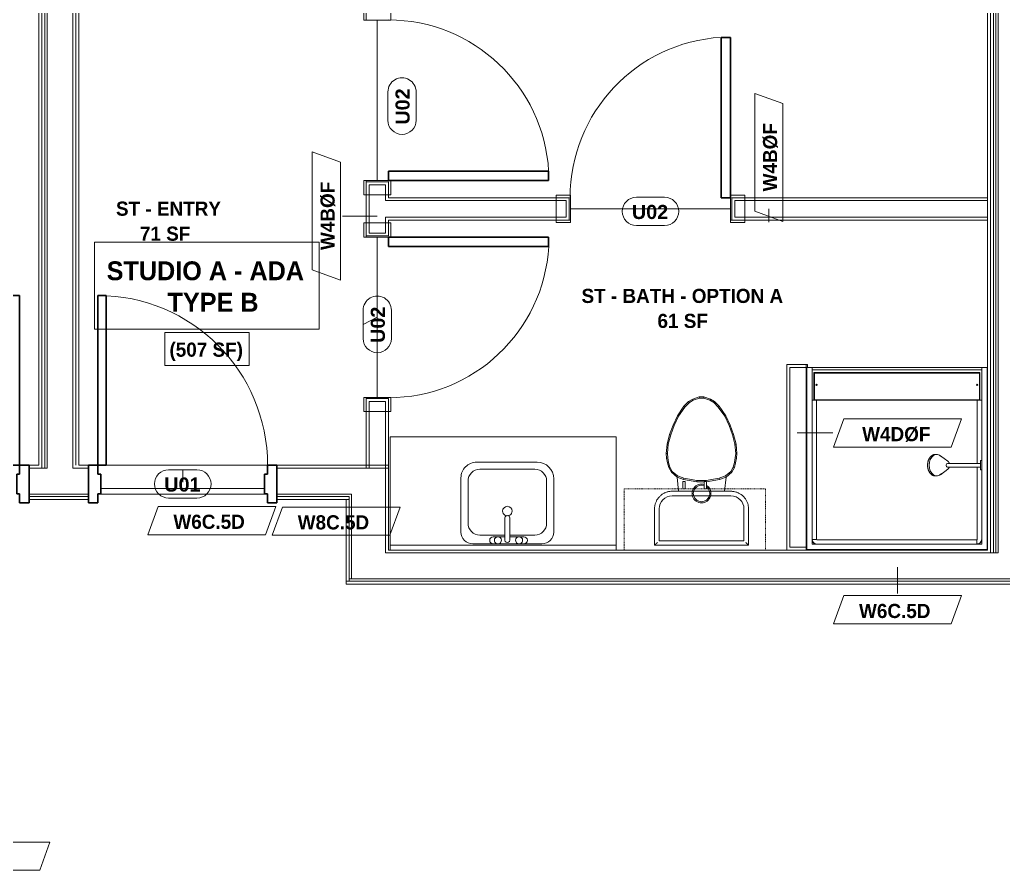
# Model space of a CAD drawing. Header units: inches. Extents: x -4058 to -1781, y 9814 to 12264.
# Drawn here: x -3145.4 to -2936.6, y 11657.4 to 11837.9 of the extents above; entities that cross this region are included whole.
import ezdxf

# ---------------------------------------------------------------- set-up
doc = ezdxf.new("R2010")
doc.units = ezdxf.units.IN
doc.header["$MEASUREMENT"] = 0
doc.linetypes.add('Dash', pattern=[0.25, 0.125, -0.125])
for name, color, linetype, lineweight in [('0-1', 7, 'Continuous', 5), ('0-3', 8, 'Continuous', 9), ('A-AREA-IDEN', 2, 'Continuous', 9), ('A-DOOR-1', 7, 'Continuous', 9), ('A-DOOR-2', 10, 'Continuous', 30), ('A-DOOR-3', 31, 'Continuous', 9), ('A-DOOR-4', 31, 'Continuous', 30), ('A-DOOR-FRAM-2', 10, 'Continuous', 30), ('A-DOOR-IDEN', 31, 'Continuous', 9), ('A-FLOR-1', 7, 'Continuous', 9), ('A-FLOR-2', 192, 'Continuous', 9), ('A-WALL', 113, 'Continuous', 18), ('A-WALL-2', 250, 'Continuous', 18), ('A-WALL-3', 113, 'Continuous', 9), ('A-WALL-IDEN', 211, 'Continuous', 9), ('I-WALL-1', 7, 'Continuous', 9), ('P-SANR-FIXT', 6, 'Continuous', 9), ('Q-CASE', 31, 'Continuous', 9), ('Q-CASE-2', 31, 'Dash', 9)]:
    doc.layers.add(name, color=color, linetype=linetype, lineweight=lineweight)
doc.styles.add('Arial_B', font='arialbd.ttf', dxfattribs={"height": 3})
doc.styles.add('Century Gothic_B', font='GOTHICB.TTF', dxfattribs={"height": 3})
doc.styles.add('Century Gothic_B_1', font='GOTHICB.TTF', dxfattribs={"height": 4})

# ---------------------------------------------------------------- blocks, each defined once
blk = doc.blocks.new('CTR - 1st Phase - Shell_rvt-1-UNITS PLANS - 3RD FLOOR')
at = {"layer": 'A-FLOR-1'}
for p, q in [((-3128.19, 11738.44), (-3093.44, 11738.44)), ((-3092.81, 11737.24), (-3128.81, 11737.24))]:
    blk.add_line(p, q, dxfattribs=at)
blk = doc.blocks.new('HOLLOW METAL - UNIT DOOR-2191978-UNITS PLANS - 3RD FLOOR')
at = {"layer": 'A-DOOR-1'}
blk.add_arc((18, 3.875), 36, 90, 180, dxfattribs=at)
at = {"layer": 'A-DOOR-2'}
for p, q in [((18, 39.875), (16.25, 39.875)), ((16.25, 39.875), (16.25, 3.875)), ((18, 3.875), (18, 39.875)), ((16.25, 3.875), (18, 3.875))]:
    blk.add_line(p, q, dxfattribs=at)
at = {"layer": 'A-DOOR-FRAM-2'}
for p, q in [((-18, 3.875), (-20, 3.875)), ((-20, 3.875), (-20, -4.125)), ((-18, 1.9375), (-18, 3.875)), ((18, 3.875), (18, 1.9375)), ((20, 3.875), (18, 3.875)), ((20, -4.125), (20, 3.875)), ((-17.375, 1.9375), (-18, 1.9375)), ((-17.375, -2.1875), (-17.375, 1.9375)), ((18, 1.9375), (17.375, 1.9375)), ((17.375, 1.9375), (17.375, -2.1875)), ((-20, -4.125), (-18, -4.125)), ((-18, -4.125), (-18, -2.1875)), ((-18, -2.1875), (-17.375, -2.1875)), ((17.375, -2.1875), (18, -2.1875)), ((18, -2.1875), (18, -4.125)), ((18, -4.125), (20, -4.125))]:
    blk.add_line(p, q, dxfattribs=at)
blk = doc.blocks.new('HOLLOW METAL - UNIT DOOR-2191977-UNITS PLANS - 3RD FLOOR')
at = {"layer": 'A-DOOR-1'}
blk.add_arc((18, -3.875), 36, 180, 270, dxfattribs=at)
at = {"layer": 'A-DOOR-2'}
for p, q in [((16.25, -3.875), (18, -3.875)), ((16.25, -39.875), (16.25, -3.875)), ((18, -3.875), (18, -39.875)), ((18, -39.875), (16.25, -39.875))]:
    blk.add_line(p, q, dxfattribs=at)
at = {"layer": 'A-DOOR-FRAM-2'}
for p, q in [((-20, 4.125), (-18, 4.125)), ((-20, -3.875), (-20, 4.125)), ((-18, 4.125), (-18, 2.1875)), ((-18, 2.1875), (-17.375, 2.1875)), ((-17.375, 2.1875), (-17.375, -1.9375)), ((17.375, 2.1875), (18, 2.1875)), ((17.375, -1.9375), (17.375, 2.1875)), ((18, 4.125), (20, 4.125)), ((18, 2.1875), (18, 4.125)), ((20, 4.125), (20, -3.875)), ((-18, -1.9375), (-18, -3.875)), ((-17.375, -1.9375), (-18, -1.9375)), ((18, -1.9375), (17.375, -1.9375)), ((18, -3.875), (18, -1.9375)), ((-18, -3.875), (-20, -3.875)), ((20, -3.875), (18, -3.875))]:
    blk.add_line(p, q, dxfattribs=at)
blk = doc.blocks.new('CTR - 1st Phase - Common Walls_rvt-1-UNITS PLANS - 3RD FLOOR')
at = {"layer": 'A-WALL-2'}
for p, q in [((-3140.75, 11743.36), (-3140.75, 12110.34)), ((-3140.12, 11743.36), (-3140.12, 12110.34)), ((-3139.62, 11743.36), (-3139.62, 12110.34)), ((-3134.12, 11743.36), (-3134.12, 12110.34)), ((-3133.5, 11743.36), (-3133.5, 12110.34)), ((-2939.34, 11725.36), (-2939.34, 12110.34)), ((-2938.71, 11725.36), (-2938.71, 12110.34)), ((-2938.21, 11725.36), (-2938.21, 12110.34)), ((-2937.71, 11725.36), (-2937.71, 12110.34)), ((-3141.37, 11742.74), (-3143.44, 11742.74)), ((-3140.75, 11742.74), (-3141.37, 11742.74)), ((-3140.75, 11742.74), (-3140.75, 11743.36)), ((-3140.12, 11742.74), (-3140.75, 11742.74)), ((-3140.12, 11742.74), (-3140.12, 11743.36)), ((-3139.62, 11742.74), (-3140.12, 11742.74)), ((-3139.62, 11742.74), (-3139.62, 11743.36)), ((-3134.12, 11742.74), (-3134.12, 11743.36)), ((-3134.12, 11742.74), (-3130.81, 11742.74)), ((-3090.81, 11742.74), (-3076.15, 11742.74)), ((-3076.15, 11742.74), (-3075.02, 11742.74)), ((-3075.02, 11742.74), (-3067.77, 11742.74)), ((-3067.77, 11724.74), (-3067.77, 11742.74)), ((-3141.37, 11737.24), (-3143.44, 11737.24)), ((-3141.37, 11736.74), (-3143.44, 11736.74)), ((-3140.12, 11737.24), (-3141.37, 11737.24)), ((-3140.75, 11736.74), (-3141.37, 11736.74)), ((-3140.12, 11736.74), (-3140.75, 11736.74)), ((-3139.62, 11737.24), (-3140.12, 11737.24)), ((-3140.12, 11736.74), (-3139.62, 11736.74)), ((-3139.62, 11737.24), (-3130.81, 11737.24)), ((-3139.62, 11736.74), (-3130.81, 11736.74)), ((-3090.81, 11737.24), (-3076.15, 11737.24)), ((-3090.81, 11736.74), (-3076.15, 11736.74)), ((-3076.15, 11737.24), (-3075.52, 11737.24)), ((-3076.15, 11736.74), (-3075.52, 11736.74)), ((-3076.15, 11736.11), (-3075.52, 11736.11)), ((-3075.52, 11737.24), (-3075.02, 11737.24)), ((-3075.52, 11736.74), (-3075.52, 11736.11)), ((-3075.52, 11736.11), (-3075.52, 11736.74)), ((-3075.52, 11719.24), (-3075.52, 11736.11)), ((-3075.02, 11719.24), (-3075.02, 11737.24)), ((-2939.34, 11724.74), (-2939.34, 11725.36)), ((-2938.71, 11724.74), (-2938.71, 11725.36)), ((-2938.21, 11724.74), (-2938.21, 11725.36)), ((-2937.71, 11724.74), (-2937.71, 11725.36)), ((-3067.15, 11724.74), (-3067.77, 11724.74)), ((-3067.15, 11724.74), (-2939.34, 11724.74)), ((-2938.71, 11724.74), (-2939.34, 11724.74)), ((-2939.34, 11724.74), (-2938.71, 11724.74)), ((-2938.21, 11724.74), (-2938.71, 11724.74)), ((-2938.71, 11724.74), (-2938.21, 11724.74)), ((-2937.71, 11724.74), (-2938.21, 11724.74)), ((-2938.21, 11724.74), (-2937.71, 11724.74)), ((-3075.02, 11719.24), (-3075.52, 11719.24)), ((-3075.52, 11718.74), (-3075.52, 11719.24)), ((-3075.52, 11718.74), (-3075.52, 11719.24)), ((-3067.77, 11719.24), (-3075.02, 11719.24)), ((-3067.15, 11719.24), (-3067.77, 11719.24)), ((-3067.15, 11719.24), (-2803.9, 11719.24)), ((-3075.52, 11718.74), (-3076.15, 11718.74)), ((-3067.15, 11718.74), (-3075.52, 11718.74)), ((-3067.15, 11718.74), (-2803.9, 11718.74))]:
    blk.add_line(p, q, dxfattribs=at)
at = {"layer": 'I-WALL-1'}
for p, q in [((-3141.37, 12110.34), (-3141.37, 11743.36)), ((-3132.87, 11743.36), (-3132.87, 12110.34)), ((-2939.96, 12110.34), (-2939.96, 11764.11)), ((-3141.37, 11743.36), (-3143.44, 11743.36)), ((-3130.81, 11743.36), (-3132.87, 11743.36)), ((-3076.15, 11743.36), (-3090.81, 11743.36)), ((-3067.77, 11743.36), (-3076.15, 11743.36)), ((-3067.15, 11743.36), (-3067.77, 11743.36)), ((-3067.15, 11725.36), (-3067.15, 11743.36)), ((-3143.44, 11736.11), (-3141.37, 11736.11)), ((-3141.37, 11736.11), (-3140.75, 11736.11)), ((-3140.75, 11736.11), (-3130.81, 11736.11)), ((-3090.81, 11736.11), (-3076.15, 11736.11)), ((-3076.15, 11736.11), (-3076.15, 11718.74)), ((-2978.46, 11725.36), (-3067.15, 11725.36)), ((-3076.15, 11718.74), (-3076.15, 11718.11)), ((-3076.15, 11718.11), (-3067.15, 11718.11)), ((-3067.15, 11718.11), (-2803.9, 11718.11))]:
    blk.add_line(p, q, dxfattribs=at)
at = {"layer": '0-3'}
blk.add_blockref('HOLLOW METAL - UNIT DOOR-2191978-UNITS PLANS - 3RD FLOOR', (-3163.44, 11739.49), dxfattribs=at)
at = {"layer": '0-3', "rotation": 180}
blk.add_blockref('HOLLOW METAL - UNIT DOOR-2191977-UNITS PLANS - 3RD FLOOR', (-3110.81, 11739.49), dxfattribs=at)
blk = doc.blocks.new('SWING - SINGLE - FLUSH - SWING - FLUSH - 2-10 x 6-8 - PRIVACY-4346066-UNITS PLANS - 3RD FLOOR')
at = {"layer": 'A-DOOR-3'}
for p, q in [((-17, 2.87), (-20, 2.87)), ((-20, 2.87), (-20, -2.38)), ((-17, -2.38), (-17, 2.87)), ((20, 2.87), (17, 2.87)), ((17, 2.87), (17, -2.38)), ((20, -2.38), (20, 2.87)), ((-20, -2.38), (-17, -2.38)), ((-17, -2.38), (-20, -2.38)), ((-20, -2.38), (-20, -2.88)), ((-20, -2.88), (-17, -2.88)), ((-17, -2.88), (-17, -2.38)), ((17, -2.38), (20, -2.38)), ((20, -2.38), (17, -2.38)), ((17, -2.38), (17, -2.88)), ((17, -2.88), (20, -2.88)), ((20, -2.88), (20, -2.38))]:
    blk.add_line(p, q, dxfattribs=at)
blk.add_arc((17, 2.37), 34.07, 93.3657, 180, dxfattribs=at)
at = {"layer": 'A-DOOR-4'}
for p, q in [((15, 2.37), (15, 36.38)), ((17, 36.38), (15, 36.38)), ((17, 2.37), (17, 36.38)), ((17, 2.37), (15, 2.37))]:
    blk.add_line(p, q, dxfattribs=at)
blk = doc.blocks.new('SWING - SINGLE - FLUSH - SWING - FLUSH - 2-10 x 6-8 - PRIVACY-4346067-UNITS PLANS - 3RD FLOOR')
at = {"layer": 'A-DOOR-3'}
for p, q in [((-17, 2.87), (-20, 2.87)), ((-20, 2.87), (-20, -2.38)), ((-17, -2.38), (-17, 2.87)), ((20, 2.87), (17, 2.87)), ((17, 2.87), (17, -2.38)), ((20, -2.38), (20, 2.87)), ((-20, -2.38), (-17, -2.38)), ((-17, -2.38), (-20, -2.38)), ((-20, -2.38), (-20, -2.88)), ((-20, -2.88), (-17, -2.88)), ((-17, -2.88), (-17, -2.38)), ((17, -2.38), (20, -2.38)), ((20, -2.38), (17, -2.38)), ((17, -2.38), (17, -2.88)), ((17, -2.88), (20, -2.88)), ((20, -2.88), (20, -2.38))]:
    blk.add_line(p, q, dxfattribs=at)
blk.add_arc((17, 2.37), 34.07, 93.3657, 180, dxfattribs=at)
at = {"layer": 'A-DOOR-4'}
for p, q in [((15, 2.37), (15, 36.38)), ((17, 36.38), (15, 36.38)), ((17, 2.37), (17, 36.38)), ((17, 2.37), (15, 2.37))]:
    blk.add_line(p, q, dxfattribs=at)
blk = doc.blocks.new('M_Sink Vanity-Square - 500 x 440mm-1352614-UNITS PLANS - 3RD FLOOR')
at = {"layer": 'P-SANR-FIXT'}
for p, q in [((7.96, 7.09), (-6.72, 7.09)), ((3.62, 7.09), (-2.88, 7.09)), ((0.12, 6.33), (0.12, 1.59)), ((1.12, 6.33), (1.12, 1.59)), ((-9.22, 4.59), (-9.22, -6.73)), ((0.12, 5.22), (-5.22, 5.22)), ((-2.88, 5.59), (0.12, 5.59)), ((1.12, 5.59), (3.62, 5.59)), ((6.46, 5.22), (1.12, 5.22)), ((10.46, -6.91), (10.46, 4.59)), ((-7.72, 2.72), (-7.72, -6.23)), ((8.96, -6.23), (8.96, 2.72)), ((-5.72, -10.23), (7.14, -10.23)), ((-5.22, -8.73), (6.46, -8.73))]:
    blk.add_line(p, q, dxfattribs=at)
for centre, radius, start, end in [((-6.72, 4.59), 2.5, 90, 180), ((-2.88, 6.34), 0.75, 90, 270), ((-1.88, 6.34), 0.75, 360, 180), ((-1.88, 6.34), 0.75, 180, 0), ((0.62, 6.33), 0.5, 360, 180), ((2.62, 6.34), 0.75, 360, 180), ((2.62, 6.34), 0.75, 180, 360), ((3.62, 6.34), 0.75, 270, 90), ((7.96, 4.59), 2.5, 360, 90), ((-5.22, 2.72), 2.5, 90, 180), ((6.46, 2.72), 2.5, 0, 90), ((0.62, 0.13), 1, 360, 180), ((0.62, 0.13), 1, 180, 0), ((0.62, 1.59), 0.5, 180, 0), ((-5.22, -6.23), 2.5, 180, 270), ((6.46, -6.23), 2.5, 270, 0), ((-5.72, -6.73), 3.5, 180, 270), ((7.14, -6.91), 3.32, 270, 0)]:
    blk.add_arc(centre, radius, start, end, dxfattribs=at)
blk = doc.blocks.new('Toilet-Domestic-3D - Toilet-Domestic-3D-V7-UNITS PLANS - 3RD FLOOR')
at = {"layer": 'P-SANR-FIXT'}
for p, q in [((-2.74, 11), (-3.74, 10)), ((-2.59, 10.8), (-3.55, 9.84)), ((-1.87, 11.5), (-2.74, 11)), ((-2.59, 10.8), (-2.74, 11)), ((-1.77, 11.27), (-2.59, 10.8)), ((-0.5, 12), (-1.87, 11.5)), ((-1.77, 11.27), (-1.87, 11.5)), ((-0.46, 11.75), (-1.77, 11.27)), ((-0.46, 11.75), (-0.5, 12)), ((0.5, 12), (-0.5, 12)), ((0.46, 11.75), (-0.46, 11.75)), ((0.46, 11.75), (0.5, 12)), ((1.77, 11.27), (0.46, 11.75)), ((1.87, 11.5), (0.5, 12)), ((1.77, 11.27), (1.87, 11.5)), ((2.59, 10.8), (1.77, 11.27)), ((2.74, 11), (1.87, 11.5)), ((2.59, 10.8), (2.74, 11)), ((3.55, 9.84), (2.59, 10.8)), ((3.74, 10), (2.74, 11)), ((-3.74, 10), (-5.13, 8)), ((-3.55, 9.84), (-4.91, 7.88)), ((-3.55, 9.84), (-3.74, 10)), ((3.55, 9.84), (3.74, 10)), ((4.91, 7.88), (3.55, 9.84)), ((5.13, 8), (3.74, 10)), ((-5.13, 8), (-6.06, 6)), ((-4.91, 7.88), (-5.83, 5.9)), ((-4.91, 7.88), (-5.13, 8)), ((4.91, 7.88), (5.13, 8)), ((5.83, 5.9), (4.91, 7.88)), ((6.06, 6), (5.13, 8)), ((-6.06, 6), (-6.79, 4)), ((-5.83, 5.9), (-6.55, 3.92)), ((-5.83, 5.9), (-6.06, 6)), ((5.83, 5.9), (6.06, 6)), ((6.55, 3.92), (5.83, 5.9)), ((6.79, 4), (6.06, 6)), ((-6.79, 4), (-7.33, 1.99)), ((-6.55, 3.92), (-7.08, 1.95)), ((-6.55, 3.92), (-6.79, 4)), ((6.55, 3.92), (6.79, 4)), ((7.08, 1.95), (6.55, 3.92)), ((7.33, 1.99), (6.79, 4)), ((-7.33, 1.99), (-7.5, 0)), ((-7.08, 1.95), (-7.33, 1.99)), ((-7.08, 1.95), (-7.25, 0)), ((7.08, 1.95), (7.33, 1.99)), ((7.25, 0), (7.08, 1.95)), ((7.5, 0), (7.33, 1.99)), ((-7.25, 0), (-7.5, 0)), ((-7.5, 0), (-7.41, -1)), ((-7.16, -0.96), (-7.41, -1)), ((-7.41, -1), (-7.24, -2)), ((-7.25, 0), (-7.16, -0.96)), ((-6.99, -1.95), (-7.24, -2)), ((-7.24, -2), (-6.97, -3)), ((-7.16, -0.96), (-6.99, -1.95)), ((-6.99, -1.95), (-6.73, -2.9)), ((6.73, -2.9), (6.99, -1.95)), ((6.97, -3), (7.24, -2)), ((6.99, -1.95), (7.16, -0.96)), ((6.99, -1.95), (7.24, -2)), ((7.16, -0.96), (7.25, 0)), ((7.16, -0.96), (7.41, -1)), ((7.24, -2), (7.41, -1)), ((7.25, 0), (7.5, 0)), ((7.41, -1), (7.5, 0)), ((-6.73, -2.9), (-6.97, -3)), ((-6.97, -3), (-6.4, -4)), ((-6.73, -2.9), (-6.21, -3.84)), ((-6.4, -4), (-6.21, -3.84)), ((-6.4, -4), (-5.21, -5)), ((-6.21, -3.84), (-5.08, -4.78)), ((5.08, -4.78), (6.21, -3.84)), ((5.21, -5), (6.4, -4)), ((6.21, -3.84), (6.73, -2.9)), ((6.21, -3.84), (6.4, -4)), ((6.4, -4), (6.97, -3)), ((6.73, -2.9), (6.97, -3)), ((-5.08, -4.78), (-5.21, -5)), ((-5.21, -5), (-4.86, -8.02)), ((-5.21, -5), (-3.84, -5.5)), ((-5.08, -4.78), (-3.77, -5.26)), ((-3.77, -5.26), (-3.84, -5.5)), ((-3.84, -5.5), (-1, -6)), ((-3.77, -5.26), (-0.98, -5.75)), ((-0.98, -5.75), (-1, -6)), ((-1, -6), (0.56, -6)), ((-0.98, -5.75), (0.98, -5.75)), ((0.98, -5.75), (3.77, -5.26)), ((0.98, -5.75), (1, -5.98)), ((1.05, -5.99), (3.84, -5.5)), ((3.77, -5.26), (5.08, -4.78)), ((3.77, -5.26), (3.84, -5.5)), ((3.84, -5.5), (5.21, -5)), ((4.86, -8.02), (5.21, -5)), ((5.08, -4.78), (5.21, -5)), ((6.25, -8.02), (-6.25, -8.02)), ((6.25, -9), (-6.25, -9)), ((6.25, -9), (-6.25, -9)), ((-9.98, -11.75), (-9.98, -19.48)), ((-9, -11.75), (-9, -18.5)), ((-9, -11.75), (-9, -18.5)), ((9, -18.5), (9, -11.75)), ((9, -18.5), (9, -11.75)), ((9.98, -19.48), (9.98, -11.75)), ((-9, -18.5), (9, -18.5)), ((-9, -18.5), (9, -18.5)), ((-9.98, -19.48), (-9.86, -19.36)), ((-9.98, -19.48), (9.98, -19.48)), ((9.86, -19.36), (9.98, -19.48))]:
    blk.add_line(p, q, dxfattribs=at)
at = {"layer": 'P-SANR-FIXT', "flags": 128}
for points in [[(-6.25, -8.02), (-6.4, -8.03), (-6.55, -8.03), (-6.7, -8.05), (-6.84, -8.07), (-6.99, -8.1), (-7.14, -8.13), (-7.28, -8.17), (-7.42, -8.21), (-7.56, -8.26), (-7.7, -8.32), (-7.84, -8.38), (-7.97, -8.44), (-8.1, -8.52), (-8.23, -8.59), (-8.35, -8.67), (-8.48, -8.76), (-8.59, -8.85), (-8.71, -8.95), (-8.82, -9.05), (-8.92, -9.15), (-9.03, -9.26), (-9.12, -9.38), (-9.22, -9.49), (-9.3, -9.61), (-9.39, -9.74), (-9.46, -9.86), (-9.54, -9.99), (-9.6, -10.13), (-9.67, -10.26), (-9.72, -10.4), (-9.78, -10.54), (-9.82, -10.68), (-9.86, -10.83), (-9.89, -10.97), (-9.92, -11.12), (-9.95, -11.26), (-9.96, -11.41), (-9.97, -11.56), (-9.98, -11.71), (-9.98, -11.75)], [(9.98, -11.75), (9.97, -11.6), (9.97, -11.45), (9.95, -11.3), (9.93, -11.16), (9.9, -11.01), (9.87, -10.86), (9.83, -10.72), (9.79, -10.58), (9.74, -10.44), (9.68, -10.3), (9.62, -10.16), (9.56, -10.03), (9.48, -9.9), (9.41, -9.77), (9.33, -9.65), (9.24, -9.52), (9.15, -9.41), (9.05, -9.29), (8.95, -9.18), (8.85, -9.08), (8.74, -8.97), (8.62, -8.88), (8.51, -8.78), (8.39, -8.7), (8.26, -8.61), (8.14, -8.54), (8.01, -8.46), (7.87, -8.4), (7.74, -8.33), (7.6, -8.28), (7.46, -8.22), (7.32, -8.18), (7.17, -8.14), (7.03, -8.11), (6.88, -8.08), (6.74, -8.05), (6.59, -8.04), (6.44, -8.03), (6.29, -8.02), (6.25, -8.02)]]:
    blk.add_lwpolyline(points, dxfattribs=at)
at = {"layer": 'P-SANR-FIXT'}
for centre, radius, start, end in [((0, -8.48), 2, 73.137, 0), ((0, -8.48), 1.75, 70.983, 0), ((0, -8.48), 2, 0, 57.9286), ((0, -8.48), 1.75, 0, 51.2446), ((-6.25, -11.75), 2.75, 90, 180), ((-6.25, -11.75), 2.75, 90, 180), ((6.25, -11.75), 2.75, 0, 90), ((6.25, -11.75), 2.75, 360, 90)]:
    blk.add_arc(centre, radius, start, end, dxfattribs=at)
for points in [[(-9.98, -19.48), (-9.98, -19.48), (-9.98, -19.48), (-9.98, -19.48)], [(9.98, -19.48), (9.98, -19.48), (9.98, -19.48), (9.98, -19.48)]]:
    blk.add_open_spline(points, degree=3, dxfattribs=at)
for points, knots in [([(-9.86, -19.36), (-9.86, -19.36), (-9.85, -19.35), (-9.82, -19.32), (-9.8, -19.3), (-9.78, -19.28), (-9.75, -19.25), (-9.71, -19.21), (-9.66, -19.16), (-9.6, -19.1), (-9.55, -19.05), (-9.47, -18.97), (-9.41, -18.91), (-9.37, -18.87)], [0, 0, 0, 0, 0.166667, 0.25, 0.291667, 0.333333, 0.416667, 0.5, 0.583333, 0.666667, 0.75, 0.833333, 1, 1, 1, 1]), ([(9.37, -18.87), (9.41, -18.91), (9.47, -18.97), (9.55, -19.05), (9.6, -19.1), (9.66, -19.16), (9.71, -19.21), (9.75, -19.25), (9.78, -19.28), (9.8, -19.3), (9.82, -19.32), (9.85, -19.35), (9.86, -19.36), (9.86, -19.36)], [-1, -1, -1, -1, -0.833333, -0.75, -0.666667, -0.583333, -0.5, -0.416667, -0.333333, -0.291667, -0.25, -0.166667, 0, 0, 0, 0])]:
    blk.add_open_spline(points, degree=3, knots=knots, dxfattribs=at)
blk = doc.blocks.new('Bath Vanity - Bath Vanity 48_-V8-UNITS PLANS - 3RD FLOOR')
at = {"layer": 'Q-CASE'}
for p, q in [((-23.26, -1), (-23.26, -24)), ((24.74, -24), (24.74, -1)), ((-23.26, -24), (24.74, -24))]:
    blk.add_line(p, q, dxfattribs=at)
blk = doc.blocks.new('BATHROOM MIRROR - BATHROOM MIRROR 48_-3124766-UNITS PLANS - 3RD FLOOR')
at = {"layer": 'Q-CASE'}
for p, q in [((24.74, 24), (-23.26, 24)), ((-23.26, 23), (-23.26, 24)), ((-23.26, 23), (24.74, 23)), ((24.74, 24), (24.74, 23))]:
    blk.add_line(p, q, dxfattribs=at)
blk = doc.blocks.new('300 Series Wall Hung Cabinet_326 - 30_-2909952-UNITS PLANS - 3RD FLOOR')
at = {"layer": 'Q-CASE'}
for p, q in [((-2.5, -13.19), (-2.01, -13.19)), ((-2.5, -13.19), (-2.5, -14.69)), ((-2.01, -14.69), (-2.01, -13.19)), ((2, -13.19), (2.49, -13.19)), ((2, -13.19), (2, -14.69)), ((2.49, -14.69), (2.49, -13.19)), ((-2.5, -14.69), (-2.01, -14.69)), ((2, -14.69), (2.49, -14.69))]:
    blk.add_line(p, q, dxfattribs=at)
at = {"layer": 'Q-CASE-2'}
for p, q in [((15, -0.19), (-15, -0.19)), ((-15, -0.19), (-15, -13.19)), ((15, -13.19), (15, -0.19)), ((-15, -13.19), (15, -13.19))]:
    blk.add_line(p, q, dxfattribs=at)
blk = doc.blocks.new('SWING - SINGLE - FLUSH - SWING - FLUSH - 2-10 x 6-8 - PRIVACY-4346070-UNITS PLANS - 3RD FLOOR')
at = {"layer": 'A-DOOR-3'}
for p, q in [((-20, 2.37), (-20, 2.87)), ((-20, 2.87), (-17, 2.87)), ((-20, 2.37), (-17, 2.37)), ((-20, -2.88), (-20, 2.37)), ((-17, 2.37), (-20, 2.37)), ((-17, 2.87), (-17, 2.37)), ((-17, 2.37), (-17, -2.88)), ((17, 2.37), (17, 2.87)), ((17, 2.87), (20, 2.87)), ((17, 2.37), (20, 2.37)), ((17, -2.88), (17, 2.37)), ((20, 2.37), (17, 2.37)), ((20, 2.87), (20, 2.37)), ((20, 2.37), (20, -2.88)), ((-17, -2.88), (-20, -2.88)), ((20, -2.88), (17, -2.88))]:
    blk.add_line(p, q, dxfattribs=at)
blk.add_arc((17, -2.38), 34.07, 180, 266.6343, dxfattribs=at)
at = {"layer": 'A-DOOR-4'}
for p, q in [((15, -2.38), (15, -36.38)), ((17, -2.38), (15, -2.38)), ((17, -2.38), (17, -36.38)), ((17, -36.38), (15, -36.38))]:
    blk.add_line(p, q, dxfattribs=at)
blk = doc.blocks.new('The Shower - The Shower-4199730-UNITS PLANS - 3RD FLOOR')
at = {"layer": 'P-SANR-FIXT'}
for p, q in [((0, 39.25), (0.12, 39.25)), ((0, 0.5), (0, 39.25)), ((1.25, 39.25), (0.12, 39.25)), ((0.12, 0.62), (0.12, 39.25)), ((1.25, 39.25), (37.25, 39.25)), ((1.25, 38.75), (1.25, 39.25)), ((1.25, 1.75), (1.25, 39.25)), ((37.25, 38.75), (1.25, 38.75)), ((1.62, 38.13), (1.62, 32.27)), ((36.88, 38.13), (1.62, 38.13)), ((36.75, 38), (1.75, 38)), ((1.75, 38), (1.75, 32.38)), ((36.75, 32.38), (36.75, 38)), ((36.88, 32.27), (36.88, 38.13)), ((37.25, 39.25), (37.25, 38.75)), ((38.38, 39.25), (37.25, 39.25)), ((37.25, 39.25), (37.25, 19.48)), ((38.38, 39.25), (38.5, 39.25)), ((38.38, 39.25), (38.38, 0.62)), ((38.5, 39.25), (38.5, 0.5)), ((1.75, 32.38), (36.75, 32.38)), ((2.2, 2.75), (2.2, 32.27)), ((36.3, 32.27), (2.2, 32.27)), ((36.3, 18.89), (36.3, 32.27)), ((36.3, 2.75), (36.3, 18.11)), ((37.25, 17.52), (37.25, 1.75)), ((1.28, 2.51), (1.3, 2.43)), ((1.37, 2.28), (1.38, 2.26)), ((1.4, 2.23), (1.42, 2.2)), ((2.25, 2.7), (36.25, 2.7)), ((37.08, 2.2), (37.1, 2.23)), ((37.12, 2.26), (37.13, 2.28)), ((37.2, 2.43), (37.22, 2.51)), ((38.5, 0.5), (0, 0.5)), ((38.38, 0.62), (0.12, 0.62)), ((37.25, 1.75), (1.25, 1.75)), ((1.51, 2.08), (1.58, 2.01)), ((1.7, 1.92), (1.73, 1.9)), ((1.93, 1.8), (2.01, 1.78)), ((2.25, 1.77), (36.25, 1.77)), ((36.25, 1.75), (36.25, 1.77)), ((36.49, 1.78), (36.57, 1.8)), ((36.77, 1.9), (36.8, 1.92)), ((36.92, 2.01), (36.99, 2.08))]:
    blk.add_line(p, q, dxfattribs=at)
for centre, radius, start, end in [((2.2, 35.56), 0.125, 0, 180), ((2.2, 35.56), 0.125, 180, 0), ((36.3, 35.56), 0.125, 0, 180), ((36.3, 35.56), 0.125, 180, 0), ((2.25, 2.75), 1, 180, 270), ((36.25, 2.75), 1, 270, 0)]:
    blk.add_arc(centre, radius, start, end, dxfattribs=at)
for centre, major_axis, start_param, end_param in [((2.2, 32.28), (-0.95, 0), 0, 1.570796), ((36.3, 32.28), (0.95, 0), 4.712389, 6.283185)]:
    blk.add_ellipse(centre, major_axis=major_axis, ratio=0.019505, start_param=start_param, end_param=end_param, dxfattribs=at)
for points, knots in [([(1.25, 2.77), (1.25, 2.77), (1.27, 2.76), (1.4, 2.76), (1.64, 2.75), (1.95, 2.75), (2.12, 2.75), (2.2, 2.75)], [-1, -1, -1, -1, -0.833333, -0.666667, -0.333333, -0.166667, 0, 0, 0, 0]), ([(1.25, 2.77), (1.25, 2.7), (1.26, 2.57), (1.34, 2.32), (1.53, 2.04), (1.8, 1.86), (2.06, 1.78), (2.19, 1.77), (2.25, 1.77)], [-1, -1, -1, -1, -0.874768, -0.749536, -0.499072, -0.248608, -0.123376, 0.001856, 0.001856, 0.001856, 0.001856]), ([(1.59, 2), (1.55, 2.04), (1.47, 2.12), (1.41, 2.21), (1.38, 2.25)], [0.4597287, 0.4597287, 0.4597287, 0.4597287, 0.5714286, 0.666048, 0.666048, 0.666048, 0.666048]), ([(2.2, 2.75), (2.2, 2.74), (2.2, 2.74), (2.2, 2.73), (2.21, 2.72), (2.21, 2.72), (2.22, 2.71), (2.23, 2.71), (2.24, 2.7), (2.24, 2.7), (2.25, 2.7), (2.25, 2.7)], [-1, -1, -1, -1, -0.833333, -0.75, -0.666667, -0.583333, -0.416667, -0.291667, -0.208333, -0.083333, 0, 0, 0, 0]), ([(36.25, 1.77), (36.32, 1.77), (36.45, 1.78), (36.7, 1.86), (36.98, 2.04), (37.16, 2.32), (37.24, 2.57), (37.25, 2.7), (37.25, 2.77)], [-1, -1, -1, -1, -0.874768, -0.749536, -0.499072, -0.248608, -0.123376, 0.001856, 0.001856, 0.001856, 0.001856]), ([(36.25, 2.7), (36.26, 2.7), (36.26, 2.7), (36.27, 2.7), (36.28, 2.71), (36.28, 2.71), (36.29, 2.72), (36.29, 2.73), (36.3, 2.74), (36.3, 2.74), (36.3, 2.75), (36.3, 2.75)], [-1, -1, -1, -1, -0.833333, -0.75, -0.666667, -0.583333, -0.416667, -0.291667, -0.208333, -0.083333, 0, 0, 0, 0]), ([(36.25, 1.8), (36.25, 1.82), (36.25, 1.91), (36.25, 2.14), (36.25, 2.45), (36.25, 2.62), (36.25, 2.7)], [-0.8333333, -0.8333333, -0.8333333, -0.8333333, -0.6666667, -0.3333333, -0.1666667, 0, 0, 0, 0]), ([(37.01, 2.11), (36.97, 2.05), (36.89, 1.97), (36.79, 1.91), (36.75, 1.88)], [0.4462442, 0.4462442, 0.4462442, 0.4462442, 0.5714286, 0.666048, 0.666048, 0.666048, 0.666048]), ([(37.19, 2.42), (37.18, 2.38), (37.16, 2.33), (37.13, 2.27), (37.12, 2.25)], [0.2167295, 0.2167295, 0.2167295, 0.2167295, 0.2857143, 0.332096, 0.332096, 0.332096, 0.332096]), ([(2.25, 1.75), (2.17, 1.75), (2.03, 1.77), (1.86, 1.82), (1.77, 1.87), (1.75, 1.88)], [0, 0, 0, 0, 0.1428571, 0.2857143, 0.332096, 0.332096, 0.332096, 0.332096]), ([(36.75, 1.88), (36.7, 1.85), (36.59, 1.8), (36.42, 1.76), (36.31, 1.75), (36.25, 1.75)], [0.6665409, 0.6665409, 0.6665409, 0.6665409, 0.7857143, 0.8928571, 1, 1, 1, 1])]:
    blk.add_open_spline(points, degree=3, knots=knots, dxfattribs=at)
for points in [[(1.25, 2.71), (1.25, 2.72), (1.25, 2.74), (1.25, 2.75)], [(1.38, 2.25), (1.37, 2.27), (1.36, 2.3), (1.35, 2.32)], [(37.12, 2.25), (37.09, 2.21), (37.07, 2.18), (37.05, 2.15)], [(37.25, 2.75), (37.25, 2.72), (37.25, 2.7), (37.25, 2.67)], [(1.75, 1.88), (1.71, 1.91), (1.67, 1.94), (1.63, 1.97)]]:
    blk.add_open_spline(points, degree=3, dxfattribs=at)
blk = doc.blocks.new('Shower Head - Shower Head-3265626-UNITS PLANS - 3RD FLOOR')
at = {"layer": 'P-SANR-FIXT'}
for p, q in [((-0.98, 0), (-0.98, -0.26)), ((-0.98, 0), (0.98, 0)), ((0.98, -0.26), (-0.98, -0.26)), ((-0.39, -0.26), (-0.39, -1)), ((0.39, -1), (0.39, -0.26)), ((0.98, -0.26), (0.98, 0)), ((-0.39, -6.01), (-0.39, -7.27)), ((0.39, -7.27), (0.39, -6.01)), ((-0.84, -7.19), (-2.02, -8.78)), ((2.02, -8.78), (0.84, -7.19)), ((-2.28, -9.54), (-2.28, -9.81)), ((2.28, -9.81), (2.28, -9.54))]:
    blk.add_line(p, q, dxfattribs=at)
at = {"layer": 'P-SANR-FIXT', "flags": 128}
for points in [[(-0.39, -1), (-0.39, -1.29), (-0.39, -1.57), (-0.39, -1.85), (-0.39, -2.13), (-0.39, -2.41), (-0.39, -2.69), (-0.39, -2.96), (-0.39, -3.23), (-0.39, -3.5), (-0.39, -3.76), (-0.39, -4.02), (-0.39, -4.27), (-0.39, -4.52), (-0.39, -4.77), (-0.39, -5), (-0.39, -5.23), (-0.39, -5.46), (-0.39, -5.67), (-0.39, -5.88), (-0.39, -6.01)], [(0.39, -6.01), (0.39, -5.81), (0.39, -5.6), (0.39, -5.38), (0.39, -5.15), (0.39, -4.92), (0.39, -4.68), (0.39, -4.43), (0.39, -4.18), (0.39, -3.93), (0.39, -3.67), (0.39, -3.4), (0.39, -3.13), (0.39, -2.86), (0.39, -2.59), (0.39, -2.31), (0.39, -2.03), (0.39, -1.75), (0.39, -1.46), (0.39, -1.18), (0.39, -1)], [(-0.39, -6.87), (-0.43, -6.88), (-0.46, -6.9), (-0.49, -6.91), (-0.52, -6.93), (-0.55, -6.94), (-0.58, -6.96), (-0.61, -6.98), (-0.64, -7), (-0.67, -7.03), (-0.7, -7.05), (-0.73, -7.07), (-0.76, -7.1), (-0.78, -7.13), (-0.81, -7.16), (-0.83, -7.19), (-0.84, -7.19)], [(0.84, -7.19), (0.81, -7.16), (0.79, -7.13), (0.76, -7.1), (0.73, -7.08), (0.7, -7.05), (0.68, -7.03), (0.65, -7.01), (0.62, -6.98), (0.59, -6.97), (0.56, -6.95), (0.53, -6.93), (0.49, -6.91), (0.46, -6.9), (0.43, -6.89), (0.4, -6.87)], [(-2.28, -9.81), (-2.28, -9.88), (-2.28, -9.95), (-2.27, -10.02), (-2.25, -10.09), (-2.24, -10.16), (-2.21, -10.23), (-2.19, -10.3), (-2.16, -10.36), (-2.13, -10.43), (-2.09, -10.49), (-2.05, -10.55), (-2.01, -10.61), (-1.97, -10.67), (-1.92, -10.73), (-1.86, -10.79), (-1.81, -10.84), (-1.75, -10.89), (-1.69, -10.94), (-1.63, -10.99), (-1.57, -11.04), (-1.5, -11.08), (-1.43, -11.12), (-1.36, -11.16), (-1.28, -11.2), (-1.21, -11.24), (-1.13, -11.27), (-1.05, -11.3), (-0.97, -11.33), (-0.89, -11.36), (-0.81, -11.38), (-0.72, -11.4), (-0.64, -11.42), (-0.55, -11.44), (-0.47, -11.45), (-0.38, -11.46), (-0.29, -11.47), (-0.2, -11.48), (-0.11, -11.49), (-0.02, -11.49), (0, -11.49)], [(0, -11.49), (0.09, -11.49), (0.18, -11.48), (0.27, -11.48), (0.35, -11.47), (0.44, -11.46), (0.53, -11.44), (0.62, -11.43), (0.7, -11.41), (0.79, -11.39), (0.87, -11.36), (0.95, -11.34), (1.03, -11.31), (1.11, -11.28), (1.19, -11.25), (1.26, -11.21), (1.34, -11.17), (1.41, -11.13), (1.48, -11.09), (1.55, -11.05), (1.61, -11), (1.68, -10.95), (1.74, -10.9), (1.8, -10.85), (1.85, -10.8), (1.9, -10.74), (1.95, -10.69), (2, -10.63), (2.04, -10.57), (2.08, -10.51), (2.12, -10.44), (2.15, -10.38), (2.18, -10.31), (2.21, -10.25), (2.23, -10.18), (2.25, -10.11), (2.26, -10.04), (2.27, -9.97), (2.28, -9.9), (2.28, -9.83), (2.28, -9.81)]]:
    blk.add_lwpolyline(points, dxfattribs=at)
at = {"layer": 'P-SANR-FIXT'}
for centre, major_axis, start_param, end_param in [((0, -7.27), (0.394, 0), 3.141593, 4.712389), ((0, -7.27), (-0.394, 0), 1.570796, 3.141593), ((0, -9.54), (2.28, 0), 2.468394, 4.712389), ((0, -9.54), (-2.28, 0), 1.570796, 3.814791)]:
    blk.add_ellipse(centre, major_axis=major_axis, ratio=0.707107, start_param=start_param, end_param=end_param, dxfattribs=at)
blk = doc.blocks.new('Wall Tag - Arch Wall-3956453-UNITS PLANS - 3RD FLOOR')
at = {"layer": 'A-WALL-IDEN'}
for p, q in [((-0.3561, 0.0937), (-0.4244, -0.0937)), ((0.4244, 0.0937), (-0.3561, 0.0937)), ((0.3561, -0.0937), (0.4244, 0.0937)), ((-0.4244, -0.0937), (0.3561, -0.0937))]:
    blk.add_line(p, q, dxfattribs=at)
blk = doc.blocks.new('Door Tag - Type Mark-2601225-UNITS PLANS - 3RD FLOOR')
at = {"layer": 'A-DOOR-IDEN'}
for p, q in [((0.09375, 0.09375), (-0.09375, 0.09375)), ((-0.09375, -0.09375), (0.09375, -0.09375))]:
    blk.add_line(p, q, dxfattribs=at)
for centre, start, end in [((-0.09375, 0), 90, 270), ((0.09375, 0), 270, 90)]:
    blk.add_arc(centre, 0.09375, start, end, dxfattribs=at)

msp = doc.modelspace()

# ---------------------------------------------------------------- linework, layer by layer
at = {"layer": 'A-AREA-IDEN', "flags": 128}
for points in [[(-3129.53, 11790.66), (-3081.83, 11790.66), (-3081.83, 11772.21), (-3129.53, 11772.21)], [(-3114.64, 11771.53), (-3096.72, 11771.53), (-3096.72, 11764.53), (-3114.64, 11764.53)]]:
    msp.add_lwpolyline(points, close=True, dxfattribs=at)
at = {"layer": 'A-DOOR-IDEN'}
for p, q in [((-3069.52, 11774.74), (-3072.52, 11773.23)), ((-3110.81, 11739.74), (-3110.81, 11742.38))]:
    msp.add_line(p, q, dxfattribs=at)
at = {"layer": 'A-FLOR-2'}
for p, q in [((-3069.52, 11837.74), (-3069.52, 11803.74)), ((-3028.52, 11797.74), (-2994.52, 11797.74)), ((-3069.52, 11791.74), (-3069.52, 11757.74)), ((-3145.44, 11743.37), (-3141.37, 11743.37)), ((-3132.87, 11743.37), (-3128.81, 11743.37)), ((-3127.06, 11743.37), (-3071.9, 11743.37)), ((-3067.15, 11725.37), (-3066.77, 11725.37)), ((-3018.77, 11725.37), (-2982.59, 11725.37))]:
    msp.add_line(p, q, dxfattribs=at)
at = {"layer": 'A-WALL'}
for p, q in [((-3071.27, 11802.86), (-3071.27, 11792.61)), ((-3067.77, 11802.86), (-3071.27, 11802.86)), ((-3067.77, 11799.49), (-3067.77, 11802.86)), ((-3029.4, 11799.49), (-3067.77, 11799.49)), ((-3029.4, 11795.99), (-3029.4, 11799.49)), ((-2939.96, 11799.49), (-2993.65, 11799.49)), ((-2993.65, 11799.49), (-2993.65, 11795.99)), ((-3067.77, 11792.61), (-3067.77, 11795.99)), ((-3067.77, 11795.99), (-3029.4, 11795.99)), ((-2993.65, 11795.99), (-2939.96, 11795.99)), ((-3071.27, 11792.61), (-3067.77, 11792.61)), ((-2978.46, 11764.11), (-2981.96, 11764.11)), ((-2981.96, 11764.11), (-2981.96, 11725.99)), ((-2978.46, 11764.74), (-2978.46, 11764.11)), ((-3067.77, 11756.86), (-3071.27, 11756.86)), ((-3071.27, 11756.86), (-3071.27, 11742.74)), ((-3067.77, 11742.74), (-3067.77, 11756.86)), ((-2981.96, 11725.99), (-2978.46, 11725.99))]:
    msp.add_line(p, q, dxfattribs=at)
at = {"layer": 'A-WALL-3'}
for p, q in [((-3067.15, 11803.49), (-3071.9, 11803.49)), ((-3071.9, 11803.49), (-3071.9, 11791.99)), ((-3067.15, 11800.11), (-3067.15, 11803.49)), ((-3028.77, 11800.11), (-3067.15, 11800.11)), ((-3028.77, 11795.36), (-3028.77, 11800.11)), ((-2939.96, 11800.11), (-2994.27, 11800.11)), ((-2994.27, 11800.11), (-2994.27, 11795.36)), ((-2939.96, 11795.36), (-2939.96, 11800.11)), ((-3067.15, 11791.99), (-3067.15, 11795.36)), ((-3067.15, 11795.36), (-3028.77, 11795.36)), ((-2994.27, 11795.36), (-2939.96, 11795.36)), ((-3071.9, 11791.99), (-3067.15, 11791.99)), ((-2978.21, 11764.74), (-2982.59, 11764.74)), ((-2982.59, 11764.74), (-2982.59, 11725.36)), ((-2978.21, 11764.11), (-2978.21, 11764.74)), ((-3067.15, 11757.49), (-3071.9, 11757.49)), ((-3071.9, 11757.49), (-3071.9, 11742.74)), ((-3067.15, 11742.74), (-3067.15, 11757.49)), ((-3071.9, 11742.74), (-3067.15, 11742.74)), ((-2982.59, 11725.36), (-2978.46, 11725.36))]:
    msp.add_line(p, q, dxfattribs=at)
at = {"layer": 'A-WALL-IDEN'}
for p, q in [((-3069.52, 11796.22), (-3076.91, 11796.22)), ((-2986.39, 11797.74), (-2986.39, 11794.93)), ((-2980.4, 11750.2), (-2972.84, 11750.2)), ((-2959.11, 11721.74), (-2959.11, 11716.11))]:
    msp.add_line(p, q, dxfattribs=at)

# ---------------------------------------------------------------- block references
at = {"layer": '0-1'}
for name in ['CTR - 1st Phase - Shell_rvt-1-UNITS PLANS - 3RD FLOOR', 'CTR - 1st Phase - Common Walls_rvt-1-UNITS PLANS - 3RD FLOOR']:
    msp.add_blockref(name, (0, 0), dxfattribs=at)
at = {"layer": 'A-DOOR-3'}
for name, p, rotation in [('SWING - SINGLE - FLUSH - SWING - FLUSH - 2-10 x 6-8 - PRIVACY-4346066-UNITS PLANS - 3RD FLOOR', (-3069.52, 11820.74), 269.9999999999666), ('SWING - SINGLE - FLUSH - SWING - FLUSH - 2-10 x 6-8 - PRIVACY-4346070-UNITS PLANS - 3RD FLOOR', (-3069.52, 11774.74), 89.99999999996668)]:
    msp.add_blockref(name, p, dxfattribs=dict(at, rotation=rotation))
msp.add_blockref('SWING - SINGLE - FLUSH - SWING - FLUSH - 2-10 x 6-8 - PRIVACY-4346067-UNITS PLANS - 3RD FLOOR', (-3011.52, 11797.74), dxfattribs=at)
at = {"layer": 'A-DOOR-IDEN', "xscale": 31.99999999999999, "yscale": 31.99999999999999, "zscale": 31.99999999999999, "rotation": 89.99999999999955}
for p in [(-3064.27, 11819.53), (-3069.52, 11773.23)]:
    msp.add_blockref('Door Tag - Type Mark-2601225-UNITS PLANS - 3RD FLOOR', p, dxfattribs=at)
at = {"layer": 'A-DOOR-IDEN', "xscale": 31.99999999999999, "yscale": 31.99999999999999, "zscale": 31.99999999999999}
for p in [(-3011.52, 11797.2), (-3110.81, 11739.38)]:
    msp.add_blockref('Door Tag - Type Mark-2601225-UNITS PLANS - 3RD FLOOR', p, dxfattribs=at)
at = {"layer": 'A-WALL-IDEN', "xscale": 31.99999999999999, "yscale": 31.99999999999999, "zscale": 31.99999999999999, "rotation": 89.99999999999955}
for p in [(-2986.39, 11808.66), (-3080.32, 11796.22)]:
    msp.add_blockref('Wall Tag - Arch Wall-3956453-UNITS PLANS - 3RD FLOOR', p, dxfattribs=at)
at = {"layer": 'A-WALL-IDEN', "xscale": 31.99999999999999, "yscale": 31.99999999999999, "zscale": 31.99999999999999}
for p in [(-2959.11, 11750.2), (-3104.67, 11731.61), (-3078.27, 11731.49), (-2959.11, 11712.69), (-3152.58, 11660.42)]:
    msp.add_blockref('Wall Tag - Arch Wall-3956453-UNITS PLANS - 3RD FLOOR', p, dxfattribs=at)
at = {"layer": 'P-SANR-FIXT'}
for name, p in [('The Shower - The Shower-4199730-UNITS PLANS - 3RD FLOOR', (-2978.46, 11724.86)), ('Toilet-Domestic-3D - Toilet-Domestic-3D-V7-UNITS PLANS - 3RD FLOOR', (-3000.68, 11745.85))]:
    msp.add_blockref(name, p, dxfattribs=at)
for name, p, rotation in [('M_Sink Vanity-Square - 500 x 440mm-1352614-UNITS PLANS - 3RD FLOOR', (-3041.29, 11733.77), 180), ('Shower Head - Shower Head-3265626-UNITS PLANS - 3RD FLOOR', (-2941.21, 11743.36), 270.0000000000808)]:
    msp.add_blockref(name, p, dxfattribs=dict(at, rotation=rotation))
at = {"layer": 'Q-CASE', "rotation": 180}
for name, p in [('Bath Vanity - Bath Vanity 48_-V8-UNITS PLANS - 3RD FLOOR', (-3042.04, 11725.36)), ('300 Series Wall Hung Cabinet_326 - 30_-2909952-UNITS PLANS - 3RD FLOOR', (-3002.13, 11725.18)), ('BATHROOM MIRROR - BATHROOM MIRROR 48_-3124766-UNITS PLANS - 3RD FLOOR', (-3042.04, 11749.37))]:
    msp.add_blockref(name, p, dxfattribs=at)

# ---------------------------------------------------------------- texts
at = {"layer": 'A-AREA-IDEN', "attachment_point": 1}
for s, insert, char_height, width, style in [('ST - ENTRY', (-3124.99, 11799.28), 3, 24.745, 'Century Gothic_B'), ('71 SF', (-3119.9, 11793.98), 3, 12.423, 'Century Gothic_B'), ('STUDIO A - ADA', (-3126.97, 11786.6), 4, 51.51, 'Century Gothic_B_1'), ('TYPE B', (-3114.05, 11779.93), 4, 20.301, 'Century Gothic_B_1'), ('ST - BATH - OPTION A', (-3026.16, 11780.77), 3, 51.51, 'Century Gothic_B'), ('61 SF', (-3010.04, 11775.47), 3, 12.423, 'Century Gothic_B'), ('(507 SF)', (-3113.64, 11769.37), 3, 19.19, 'Century Gothic_B')]:
    msp.add_mtext(s, dxfattribs=dict(at, insert=insert, char_height=char_height, width=width, style=style))
at = {"layer": 'A-DOOR-IDEN', "char_height": 3, "width": 9.393, "attachment_point": 1, "rotation": 90, "style": 'Arial_B'}
for insert in [(-3065.65, 11815.6), (-3070.9, 11769.3)]:
    msp.add_mtext('U02', dxfattribs=dict(at, insert=insert))
at = {"layer": 'A-DOOR-IDEN', "char_height": 3, "width": 9.393, "attachment_point": 1, "style": 'Arial_B'}
for s, insert in [('U02', (-3015.46, 11798.58)), ('U01', (-3114.74, 11740.76))]:
    msp.add_mtext(s, dxfattribs=dict(at, insert=insert))
at = {"layer": 'A-WALL-IDEN', "char_height": 3, "width": 17.372, "attachment_point": 1, "rotation": 90, "style": 'Century Gothic_B'}
for insert in [(-2987.64, 11801.44), (-3081.57, 11789)]:
    msp.add_mtext('W4BØF', dxfattribs=dict(at, insert=insert))
at = {"layer": 'A-WALL-IDEN', "char_height": 3, "attachment_point": 1, "style": 'Century Gothic_B'}
for s, insert, width in [('W4DØF', (-2966.58, 11751.45), 17.978), ('W6C.5D', (-3112.8, 11732.86), 19.594), ('W8C.5D', (-3086.41, 11732.74), 19.594), ('W6C.5D', (-2967.25, 11713.94), 19.594)]:
    msp.add_mtext(s, dxfattribs=dict(at, insert=insert, width=width))

doc.saveas('drawing.dxf')
